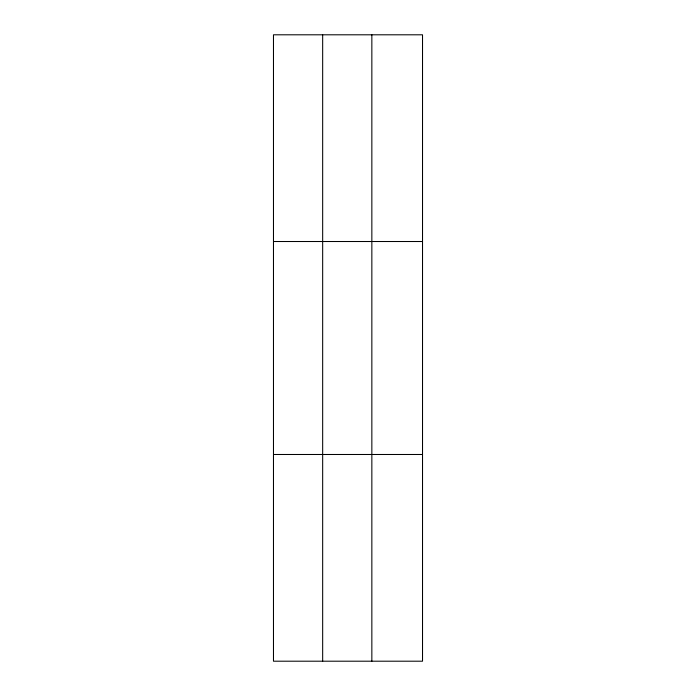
<?xml version="1.0" encoding="UTF-8"?>
<svg xmlns="http://www.w3.org/2000/svg" width="696" height="696" viewBox="0 0 696 696"><rect width="100%" height="100%" fill="white"/><g stroke="black" fill="none" stroke-linecap="round" stroke-linejoin="round"><path stroke-width="1.04" d="M322.666 34.8L322.666 661.2M371.847 34.8L371.847 661.2M273.476 241.512L422.524 241.512M273.476 454.488L422.524 454.488M422.524 640.529L422.524 661.2L273.476 661.2L273.476 34.8L422.524 34.8L422.524 640.529"/></g></svg>
